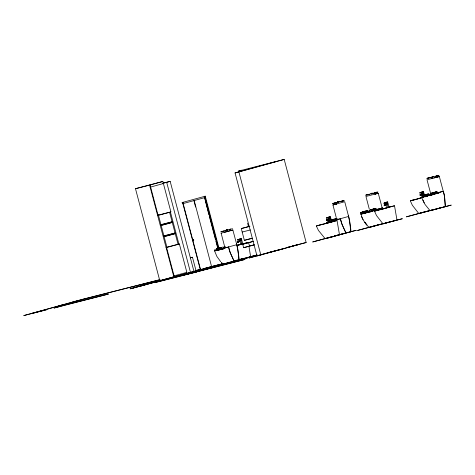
<?xml version="1.0" encoding="UTF-8"?>
<svg xmlns="http://www.w3.org/2000/svg" width="475" height="475" viewBox="0 0 475 475"><rect width="100%" height="100%" fill="white"/><g stroke="black" fill="none" stroke-linecap="round" stroke-linejoin="round"><path stroke-width="0.71" d="M231.165 262.04L222.941 264.213L234.169 261.381L230.078 252.302A29.284 19.707 75.7 0 1 229.188 249.66L228.523 246.97L236.782 244.684L232.857 229.983M339.542 234.781L346.002 233.136L341.911 224.052A29.284 19.707 75.7 0 1 341.02 221.415L340.355 218.726L348.614 216.44L344.731 201.721L332.957 204.939L336.543 203.989M223.951 248.692L224.972 248.057M238.385 241.959L238.112 241.739L238.355 241.989L239.911 241.027L240.754 244.221M327.507 219.86L327.228 219.688L327.489 220.062M328.463 219.189L327.596 220.103L327.228 219.973M363.06 213.34L360.715 213.904L361.166 213.869M234.169 261.381L230.292 252.866L228.6 246.947M346.002 233.136L342.125 224.622L340.427 218.702M223.41 247.517L224.016 248.342L222.567 248.668M336.502 219.432L335.76 219.634L335.605 220.162L335.481 219.414M327.073 222.27L327.364 222.205M327.067 222.229L326.396 222.431L327.667 222.128M384.863 205.135C383.871 204.903 385.664 204.404 385.041 205.313M384.75 205.17L385.011 204.939M420.684 194.881L421.58 194.162M384.619 205.046L385.011 204.986M420.571 194.59C421.289 195.813 420.547 193.533 420.506 194.875M367.543 211.749L367.656 212.165L370.239 211.446M428.723 195.48L429.174 195.308M225.963 230.268L227.08 229.888M421.889 193.396L420.084 194.483L420.446 194.958M420.411 195.017L423.094 193.729L423.938 196.923L422.702 197.244M372.186 193.177L371.058 193.557L372.465 193.277L371.052 193.652L372.026 193.307M433.497 176.587L432.137 176.938L433.063 176.605M242.731 243.699L241.727 239.905C240.801 240.279 237.167 240.641 238.123 242.001C239.537 240.32 239.703 241.929 238.224 241.906M331.74 221.766L330.731 217.972L327.881 218.779L326.741 219.592L327.085 220.127L328.914 219.094L329.757 222.294M367.721 210.461L361.997 212.04M428.771 193.782L423.011 195.463M384.572 205.313L384.245 204.778L386.05 203.686M384.245 204.778L388.033 203.163L389.037 206.963M420.084 194.483L423.872 192.868L424.371 194.768M329.068 217.924L328.926 217.621L329.027 217.936M384.691 204.968L385.029 204.802M420.868 194.507L420.547 194.637M434.079 193.557L434.013 194.008L434.601 193.83M241.621 239.43L239.632 240.291L239.275 239.293A9.286 6.87 74.5 0 0 237.613 240.023L238.361 239.709A11.436 8.455 74.5 0 1 240.297 238.907L241.413 238.652L241.621 239.43L241.08 239.833M330.624 217.497L328.635 218.357L328.278 217.36A9.286 6.87 74.5 0 0 326.616 218.09L326.396 218.049A11.436 8.455 74.5 0 1 328.332 217.241L330.416 216.719L330.624 217.497L329.846 218.013M238.812 241.14L239.548 240.588M338.8 201.851L339.162 201.744L337.743 202.124L338.924 201.697M332.369 220.655L331.865 221.059M193.064 239.542L193.456 240.76L193.01 240.035M219.112 249.553L219.67 249.393M327.388 219.64L327.067 219.557L327.156 219.973M328.296 218.815L329.436 218.322M336.846 219.616L340.237 218.755M360.406 212.628L361.012 212.444L360.483 212.497M422.079 195.748L421.438 195.926M420.482 194.703L420.791 194.554M423.534 192.975L422.18 193.331M328.427 219.236L327.281 219.996M326.877 222.282L326.978 222.282M224.034 248.283L216.541 250.206M338.633 201.703L337.903 201.899L338.782 201.667M240.095 240.997L238.082 242.06M371.913 193.248L371.658 193.497L372.216 193.23L371.224 193.42L372.085 193.26M433.265 176.528L432.82 176.587L433.348 176.623M227.05 229.888L226.13 230.132L226.997 229.9L226.533 230.09M215.905 250.361L214.563 250.675L214.908 250.574M226.884 229.989L226.379 230.072M338.343 201.845L338.645 201.78M338.206 201.822L338.093 201.833M371.355 193.456L372.465 193.277M424.104 196.703L421.776 197.208L426.295 196.139M239.822 240.451L240.706 240.184L240.077 240.356M439.019 175.299L435.907 176.106M372.145 193.355C371.818 193.218 370.197 193.895 371.872 193.426M226.338 230.143C227.394 229.799 225.441 230.339 226.427 230.126M219.432 249.464L218.72 249.227M329.383 218.957L327.085 220.127M383.147 223.624L375.398 225.768C373.291 226.343 371.183 226.919 369.057 227.424C365.738 223.802 361.374 218.732 361.196 214.088M422.026 197.458L423.623 197.107M421.996 193.183L421.432 192.256A9.286 6.246 75.7 0 0 419.93 192.981L419.728 192.939A11.436 7.695 75.7 0 1 421.473 192.138L423.558 191.615L423.623 192.535L421.776 193.26M433.075 176.581L432.856 176.742M432.666 176.682L432.113 176.949L433.004 176.528M205.841 269.307L205.052 269.586L245.064 259.409L192.945 272.87M318.309 225.5L337.042 220.566L339.524 234.929M249.084 247.226L250.64 256.827L242.024 259.017M339.619 234.899L325.161 238.67L318.434 230.417L316.35 225.963L318.933 225.245M369.033 227.418L375.464 225.631M422.233 198.532L425 204.41L430.101 210.716L435.397 209.243M385.938 203.555L387.784 202.831L387.719 201.911L385.635 202.433A11.436 7.695 75.7 0 0 383.889 203.229L384.067 203.288A9.286 6.246 75.7 0 1 385.593 202.552L386.032 203.52M369.835 211.559L369.497 211.672L370.678 211.589M430.902 194.857L430.795 194.881M384.115 208.614L394.511 205.752L396.987 220.085L383.004 223.844L376.521 215.573L374.49 211.114L376.8 210.473M226.397 230.244L226.094 230.209M332.352 220.958L332.203 220.632M377.898 191.942L374.84 192.808M224.438 245.854L221.136 233.183M367.834 212.153L368.113 212.01M425.208 196.359L429.738 195.231L427.375 195.795M432.161 176.932L432.523 176.73M432.369 176.765L432.179 176.837M422.982 196.876L422.655 197.006M226.759 230.138L227.299 230.001L226.569 230.203M443.24 191.259L439.345 176.546L436.258 177.401M382.173 207.961L378.254 193.254M338.337 201.958L337.767 202.112L338.734 201.738M226.26 230.161L226.961 229.918M338.087 201.857L337.731 202.124L338.01 201.869M361.291 213.916L360.952 214.029L362.882 213.566M338.135 201.917L337.755 202.118L338.147 202.006M371.213 193.978L371.676 193.937M422.008 196.205L422.073 196.228M430.297 195.005L429.988 195.1M214.73 250.954L223.773 248.698M432.666 209.831L418.813 213.542L412.359 205.277L410.329 200.818L412.638 200.177M411.795 200.414L411.368 200.545L411.896 200.438M383.004 223.844L391.062 221.593M418.813 213.542L427.262 211.203M224.182 230.969L220.792 231.848L229.015 229.627M336.015 202.724L332.625 203.603M432.345 176.89L433.016 176.587M361.267 213.738L360.923 213.857L363.043 213.406M368.707 194.293L365.649 195.195L374.662 192.856M427.322 178.315L429.774 177.591M428.545 195.486L429.133 195.326M335.166 235.849L334.774 235.968L335.392 235.832M226.997 230.523L226.254 230.618M331.835 221.902L325.185 223.737M389.66 207.082L382.351 208.941M226.753 229.959L227.032 229.894M332.928 204.909L336.264 217.609M423.195 197.113L423.718 196.965M439.345 176.546L436.145 177.424M422.827 196.478L423.183 196.377M422.887 196.911L423.433 196.816M423.777 196.662L422.999 196.846L423.86 196.602M422.833 196.959L423.878 196.703M287.114 247.606L288.111 247.344L287.137 247.606M336.68 219.248L336.413 219.319M370.025 211.529L370.642 211.363L369.526 211.696L371.515 211.102M428.741 195.492L428.04 195.676M430.225 195.029L429.667 195.189M430.593 194.999L431.745 194.685L430.593 194.999L431.353 194.792M423.047 197.012L424.05 196.733L422.293 197.083M135.488 188.7L162.848 181.462L170.887 211.898L157.647 215.549L158.11 215.43L150.07 184.995L135.488 188.7L159.82 280.79L186.717 273.671L186.337 272.24M162.848 181.462L149.607 185.107L173.939 277.204M163.097 183.243L170.175 181.367L194.049 271.73L177.478 275.939M241.846 170.187L238.361 171.148L284.204 159.422L306.161 242.517L249.06 257.984L260.211 254.903M287.417 247.356L298.822 244.459L257.011 256.019L235.054 172.93L276.872 161.363M235.054 172.93L284.204 159.422M182.157 202.552L183.184 202.291L183.498 203.484L182.471 203.745L182.157 202.552L205.253 196.187L218.945 248.009M205.568 197.38L183.148 203.573L200.634 269.895M161.013 224.883L172.116 221.813L160.924 224.657M161.179 225.506L172.283 222.437L161.09 225.281M163.976 236.093L175.079 233.023L163.887 235.867M164.136 236.716L175.245 233.647L164.047 236.491M222.668 231.61L223.387 231.414M224.817 231.016L225.536 230.814M230.048 229.639L230.767 229.437M179.366 243.984L166.125 247.635L166.588 247.517L174.082 275.88L173.618 275.999L186.859 272.347L179.366 243.984L178.903 244.102M252.605 238.248L244.364 240.338L241.288 228.558L248.953 226.438M333.782 203.561L334.501 203.365M335.932 202.967L336.65 202.772M337.369 202.57L338.081 202.374M341.163 201.59L341.881 201.394M342.6 201.192L343.318 200.996M366.48 194.821L367.246 194.607M375.493 192.529L377.025 192.108M427.542 178.119L428.308 177.905M367.484 194.916L368.184 194.726M436.555 175.827L438.093 175.406M374.811 193.088L375.505 192.898M376.2 192.702L377.595 192.316M427.85 178.41L428.551 178.214M435.872 176.385L436.567 176.195M437.267 175.999L437.962 175.809M334.323 204.529L335.308 204.256M335.92 204.119L336.912 203.882M375.048 194.144L378.26 193.254L365.952 196.454L369.295 209.148M237.387 239.976A11.436 8.455 74.5 0 1 239.323 239.174L241.413 238.652M239.632 240.291L240.599 240.023M237.737 241.526L238.688 241.264M244.364 240.338L252.029 238.218M326.396 218.049L327.364 217.776A11.436 8.455 74.5 0 1 329.3 216.974L330.416 216.719M223.767 246.976L224.794 246.691M328.635 218.357L329.603 218.09M223.719 247.439L224.533 247.214M330.731 217.972L329.787 218.233L330.861 222.235L329.62 222.549L331.983 221.926M224.443 247.439L223.612 247.707L223.773 248.407L223.208 248.55L223.048 247.926M224.093 247.802L224.711 247.629M224.675 247.677L223.767 247.926M326.741 219.592L327.691 219.331M190.481 257.794L192.47 257.248L196.127 271.094L182.828 274.473M240.783 240.166L241.852 244.168L240.617 244.482L241.698 243.96M236.657 245.545L241.46 244.215M240.617 244.482L248.033 242.499L236.663 245.397M254.416 244.857L243.633 247.707L242.719 244.245L253.169 241.353M242.719 244.245L253.502 241.395M335.593 218.732L336.621 218.447M335.243 219.272L337.179 218.743M362.437 211.921L367.276 210.579M335.196 219.456L337.072 218.975M335.101 219.592L336.591 219.177M361.95 212.165L362.389 212.04M371.117 209.724L375.897 208.4M423.059 195.338L428.343 193.877M335.279 219.729L336.537 219.385M371.218 209.808L376.004 208.483M432.179 193.022L436.964 191.698M432.28 193.105L437.065 191.781M363.814 212.099L364.129 212.016M365.685 211.583L365.999 211.494M334.661 220.347L334.418 220.477M371.45 210.188L372.388 209.932M373.006 209.76L373.32 209.671M373.944 209.499L374.253 209.416M374.876 209.243L375.191 209.154M375.814 208.982L376.123 208.893M424.567 195.486L424.882 195.397M427.993 194.536L428.308 194.447M372.038 210.235L372.341 210.146M432.511 193.485L433.135 193.313M434.073 193.058L434.696 192.886M435.32 192.713L436.561 192.369M372.139 210.318L372.447 210.229M374.912 209.552L375.214 209.463M335.534 220.513L336.597 220.216M435.254 192.933L435.563 192.85M436.175 192.678L436.483 192.595M370.993 210.793L371.693 210.597M434.744 193.188L435.047 193.105M435.355 193.016L435.664 192.933M436.282 192.761L436.59 192.678M433.449 193.729L433.8 193.634M435.332 193.206L435.753 193.093M382.547 208.816L382.357 208.062L376.426 209.493M437.493 192.791L443.288 191.247L444.036 193.913A29.284 21.66 74.5 0 1 444.553 196.65L445.324 206.613L430.118 210.722M371.272 211.322L372.24 210.959M372.845 210.793L375.891 209.95M432.968 194.293L430.184 195.041M445.324 206.613L444.636 197.25L443.418 191.36L440.141 192.114M371.806 211.203L377.518 209.618M432.333 194.619L433.129 194.406M370.156 211.874L370.922 211.666M371.1 211.618L372.252 211.304M411.837 200.385L422.156 197.541M432.873 194.501L438.585 192.915M422.032 197.748L418.772 198.645M431.217 195.172L431.603 195.071M431.983 194.964L432.927 194.703M243.633 247.707L254.083 244.815M131.575 288.515L170.65 277.709M172.069 277.317L174.2 276.723M196.211 270.637L200.492 269.456M180.061 275.191L130.049 288.848L146.211 284.466M180.939 274.948L186.705 273.357M189.472 272.591L191.662 271.985M193.028 271.605L211.85 266.481L211.399 266.914M172.597 277.257L223.09 263.696L205.117 268.262M232.251 261.529L211.868 267.17L228.808 262.865M233.658 261.143L237.88 259.973M214.611 266.511L184.413 274.859L196.994 271.664M237.102 260.33L237.47 260.229M257.486 255.022L190.623 273.511L154.678 282.643L193.741 272.567L256.464 255.217L246.347 257.806M261.606 254.517L263.696 253.941M265.092 253.555L269.272 252.397M333.064 236.336L312.675 241.971L356.333 230.28L339.393 234.585M334.471 235.944L337.986 234.971M421.729 212.61L406.392 216.849L451.25 205.111L422.429 212.432M372.145 226.409L357.509 230.458L402.367 218.72L372.839 226.219M376.663 225.298L377.851 224.972M436.531 208.929L440.093 207.943M337.784 202.112L338.04 201.922M373.516 210.538L373.124 210.662M371.159 211.197L377.287 209.505L376.301 209.754M432.007 194.554L432.428 194.435M428.818 195.415L428.717 195.011L428.284 195.13M432.084 194.596L438.354 192.803L437.113 193.129M369.859 211.957L370.334 211.832M378.13 209.6L369.657 211.767M439.191 192.903L430.718 195.065M430.926 195.255L431.395 195.13M329.395 218.334L329.038 218.435L330.279 218.102M223.458 248.829L222.894 248.977M431.312 194.02L431.763 193.901M320.073 224.936L317.401 225.684L318.084 225.542M370.482 211.381L370.945 211.256M370.292 211.494L371.022 211.292M372.4 211.12L371.201 211.446M369.681 212.01L370.019 211.915M430.605 195.344L431.086 195.213M420.613 198.158L417.371 199.019M382.933 208.941L384.774 208.448M229.14 229.597L232.507 228.683M340.967 201.347L344.333 200.438M371.925 193.414L371.658 193.307M240.873 244.482L237.037 245.468M370.013 210.585L362.407 212.586M369.877 211.12L369.253 211.286M431.739 194.887L430.629 195.189M418.19 198.645L422.079 197.653M432.268 194.744L432.957 194.56M245.623 258.216L236.722 260.484M336.086 235.594L337.001 235.345M334.626 236.283L325.161 238.67M332.613 203.603L340.777 201.4M430.825 193.948L423.688 195.831M430.397 194.382L430.914 194.245M369.33 211.084L369.853 210.947M430.7 194.483L430.32 194.584M369.734 211.583L370.162 211.47M431.359 194.91L429.899 195.308M370.292 211.612L368.363 211.951M430.742 195.231L429.596 195.48M369.681 211.933L368.535 212.183M226.409 230.601L227.032 230.452M217.894 248.253L220.376 247.588M222.995 248.953L222.448 249.102M319.586 225.055L321.456 224.568M381.532 209.315L383.367 208.834M238.42 259.967L239.572 259.659M338.758 201.863L338.313 201.786M330.938 219.682L332.209 219.343M224.384 248.455L224.847 248.33M335.362 219.319L336.781 218.951M335.409 220.305L336.49 220.014M334.566 220.78L333.741 221M336.217 220.204L336.769 219.783M334.721 220.732L333.818 220.976M368.048 212.04L366.872 212.349M367.804 212.159L368.671 211.927M210.193 267.039L210.888 266.861L210.247 267.039M220.4 247.695L217.615 248.395M220.263 248.182L220.56 248.098M331.58 219.622L332.233 219.45M222.419 248.858L223.577 248.55M366.32 212.551L367.015 212.373M415.767 199.458L417.537 198.989M321.231 224.616L323.006 224.147M379.929 209.754L381.698 209.285M337.678 235.167L338.669 234.905M426.983 195.474L426.669 195.558L427.168 195.409M426.77 195.949L427.648 195.718M365.922 212.177L366.243 212.093M426.176 196.448L426.764 196.294M427.488 196.175L426.615 196.407M427.452 196.187L427.898 196.068M365.999 212.58L366.587 212.42M366.979 212.378L364.367 213.061M365.115 213.15L365.697 212.996M365.964 213.002L366.831 212.77M226.486 230.595L227.329 230.363M426.692 178.505L435.729 176.154M224.527 232.322L232.875 230.013L221.083 233.16M228.404 247L224.978 247.873L228.469 247.131M437.291 192.951L440.064 192.232M222.437 248.965L222.929 248.835M425.731 196.228L426.823 195.943M376.23 209.653L379.003 208.935M334.762 220.59L333.782 220.845M365.109 212.812L362.728 213.429M364.669 212.925L365.435 212.729M414.069 199.904L415.88 199.417M365.204 212.788L365.756 212.646M322.947 224.17L324.74 223.695M378.231 210.193L380.042 209.707M386.917 203.484L386.341 203.627M222.336 247.184L222.953 247.024M334.162 218.939L334.78 218.779M224.473 247.594L224.895 247.481M334.97 219.183L335.991 218.916M215.686 250.473L219.883 249.411M425.119 196.383L425.547 196.276M364.058 213.085L364.479 212.978M364.224 213.097L364.889 212.925M365.15 213.21L364.07 213.489M339.435 234.703L340.486 234.43M432.749 176.771L432.903 176.563M240.267 240.308L241.401 240.006L241.027 240.095M335.991 219.129L334.994 219.385M335.065 219.474L336.08 219.213M424.864 196.448L423.7 196.745M335.237 219.616L335.831 219.468M425.285 196.395L423.997 196.727M425.956 196.573L424.828 196.864M221.023 249.333L221.481 249.215M414.455 199.785L412.033 200.426M363.803 213.15L362.853 213.394M324.395 223.796L326.254 223.303M378.617 210.081L374.49 211.114M335.19 219.646L335.552 219.557M363.981 212.663L364.367 212.562M221.653 249.31L220.566 249.583M362.936 213.429L363.63 213.251M162.99 183.19L170.175 181.367M162.931 183.653L163.394 183.534L150.153 187.186M204.226 196.448L205.253 196.187M193.877 200.598L194.18 200.521L211.654 266.849M158.395 215.092L169.587 212.248M170.424 212.016L170.887 211.898M427.945 178.398L428.741 178.196M429.94 177.828L430.736 177.632M431.526 177.43L432.321 177.228M435.492 176.421L436.282 176.219M437.077 176.017L437.867 175.815M229.858 229.265L230.708 229.051M221.7 231.521L223.393 231.093M341.691 201.02L342.534 200.806M229.894 229.633L230.66 229.437M333.533 203.276L335.225 202.849M431.852 178.452L432.939 178.178M434.031 177.899L435.118 177.626M435.664 177.484L436.858 177.175M222.775 231.616L223.547 231.42M340.949 201.578L341.721 201.382M342.493 201.186L343.265 200.99M368.879 194.53L369.675 194.328M372.839 193.527L373.635 193.325M374.425 193.123L375.22 192.921M436.863 177.211L427.007 179.752L430.718 193.794M333.836 203.567L334.602 203.371M230.167 230.666L231.171 230.446M374.983 194.121L375.796 193.877M166.173 247.356L178.066 244.334M249.939 226.231L248.502 226.599L247.588 223.131M241.288 228.558L249.5 226.474M242.167 232.032L250.42 229.936M422.483 191.888L423.558 191.615M419.728 192.939L420.803 192.66A11.436 7.695 75.7 0 1 422.548 191.864M387.719 201.911L386.644 202.184A11.436 7.695 75.7 0 0 384.964 202.956L383.889 203.235M423.094 193.729L422.049 193.99L422.554 195.914M386.056 204.327L387.256 204.018L388.158 207.427L389.28 207.118L386.917 207.741M431.074 193.171L435.617 192.019M431.175 193.26L436.852 191.817M384.922 205.212L385.284 205.117L385.005 205.248M224.538 246.507L225.025 246.382M224.627 246.596L225.12 246.472M216.291 248.787L221.605 247.439M216.25 248.912L221.564 247.564M328.118 220.542L329.472 220.198M370.013 209.873L374.555 208.721M442.724 191.389L443.418 191.36M330.861 219.848L333.432 219.195M370.108 209.962L375.79 208.519M328.077 220.667L329.436 220.323M330.82 219.973L333.397 219.313M216.588 249.268L216.933 249.179M219.343 248.567L219.688 248.478M220.376 248.306L220.721 248.217M221.409 248.045L221.754 247.956M217.123 249.339L217.461 249.25M328.765 220.934L329.454 220.762M332.548 219.973L333.236 219.8M217.081 249.458L217.419 249.375M219.462 248.852L219.8 248.769M335.772 219.319L336.621 219.106M333.177 220.311L333.872 220.133M381.657 208.092L382.304 207.973L382.696 209.475M413.232 200.1L410.37 200.83M220.542 249.244L221.89 248.906M340.302 218.886L336.828 219.628M216.642 250.361L223.303 248.668M240.564 244.275L242.98 243.859M330.024 221.534L327.786 222.163L328.302 221.997M331.402 221.184L335.777 220.056L335.546 219.195M335.101 220.287L335.867 220.032M328.736 221.926L329.686 221.683M331.71 221.166L334.18 220.542M218.874 250.016L219.723 249.803M328.468 222.116L329.062 221.962M332.019 221.213L335.599 220.453M190.368 257.783L192.47 257.248M325.666 223.47L337.042 220.566M377.393 210.395L375.565 210.847L394.446 205.764M186.396 272.466L186.859 272.347M159.636 279.739L82.294 299.387L23.75 315.578L43.261 310.62L46.746 309.658L31.083 313.637L82.656 299.375L160.123 279.692M196.157 270.459L200.456 269.367M210.443 266.831L223.25 263.577M240.32 259.237L242.458 258.697M246.014 257.794L248.146 257.254M249.571 256.892L256.684 255.081M288.931 246.893L291.08 246.347M292.517 245.979L306.161 242.517M235.072 260.65L237.209 260.11M238.581 259.783L245.053 258.115M72.758 302.023L76.606 301.043M200.557 269.598L200.889 269.83L200.408 269.954L182.887 203.638M244.055 258.738L256.892 255.473M268.298 252.575L282.601 248.93M282.952 248.835L283.492 248.698M58.817 305.876L62.67 304.902M231.776 261.885L232.453 261.713M233.706 261.392L234.959 261.078M236.283 260.739L238.901 260.074L237.963 250.117A29.29 19.713 75.7 0 0 237.429 247.38C234.579 234.294 240.107 259.956 238.901 260.074M269.972 252.207L280.238 249.595M340.937 234.317L342.273 233.979M342.718 233.866L344.28 233.468M346.792 232.833L350.734 231.83L349.79 221.873A29.29 19.713 75.7 0 0 349.262 219.135C346.406 206.043 351.939 231.705 350.734 231.83M336.205 235.624L337.315 235.345M337.541 235.285L338.877 234.947M423.468 195.884L422.726 196.068M215.436 250.467L216.392 250.236M328.86 221.855L327.311 222.223M362.817 213.406L361.238 213.792M329.787 221.92L326.616 222.662M331.342 221.528L334.067 220.839M156.732 281.681L157.67 281.443L138.908 286.573L139.846 286.336M423.623 196.822L422.821 197.018M361.831 212.729L362.205 212.634M215.965 249.422L215.614 249.512M362.188 213.138L362.556 213.043M362.057 213.59L362.556 213.524M216.196 250.289L214.991 250.586M217.004 250.242L217.74 250.058M362.562 213.803L360.852 214.207M218.684 249.921L219.438 249.731M217.888 250.26L216.986 250.491M319.052 225.298L316.35 225.963M423.249 196.436L422.922 196.513M423.231 196.864L422.887 196.947M361.665 212.77L361.362 212.842M387.256 204.018L385.617 205.046L385.29 204.511M422.572 196.11L422.18 196.199M217.105 250.313L217.58 250.194M327.483 222.359L326.812 222.52M329.021 222.193L328.427 222.336M215.65 250.604L214.985 250.764M328.831 221.997L328.041 222.181M327.833 222.146L328.278 222.039M361.232 212.877L360.923 212.948M363.054 213.744L362.645 213.833M422.026 195.688L421.515 195.795M362.912 213.53L362.431 213.631M214.938 249.678L214.641 249.743M238.468 241.722L238.498 241.644M379.103 208.822L382.357 208.062M238.486 241.995L238.266 241.437L238.112 241.84M327.364 217.776L327.584 217.817A9.286 6.87 74.5 0 1 329.252 217.093L329.365 217.182M238.361 239.709L238.581 239.75A9.286 6.87 74.5 0 1 240.249 239.02L240.362 239.115M420.803 192.666L421.004 192.708A9.286 6.246 75.7 0 1 422.501 191.983L422.851 192.987M384.964 202.962L385.166 203.003A9.286 6.246 75.7 0 1 386.662 202.279L387.012 203.282M327.216 220.02L327.216 219.729M420.737 195.005L420.82 194.578M220.709 261.749L216.873 256.429L214.605 251.002M421.129 194.222L421.456 194.756M422.768 200.017L424.122 202.92M361.701 216.719L363.06 219.622M437.344 192.612L437.404 193.058L437.249 192.618M386.211 204.286L387.054 207.486M329.448 216.986L329.65 217.764M238.907 171.95L260.858 255.045M248.621 242.743L249.535 246.21M240.439 238.919L240.647 239.697M205.052 197.523L218.429 248.152M218.233 248.965L204.666 197.624L207.047 207.67M221.813 262.509L222.187 263.94M207.427 209.095L208.929 214.801M209.309 216.226L215.525 239.756M215.899 241.181L217.598 247.6M221.552 262.574L221.932 264.005M194.079 201.311L195.569 207.017M166.689 182.329L190.564 272.692M170.305 211.559L178.98 244.399M169.64 212.444L178.161 244.696M158.317 214.694L167.058 247.772M386.234 202.908L386.234 202.95M422.073 192.618L422.085 192.565M193.254 239.673C193.45 241.935 194.311 239.246 193.254 239.673M238.064 242.464L237.547 242.149L238.064 242.464M327.067 220.531L326.557 220.216L327.067 220.531M384.673 205.711L384.121 205.414L384.673 205.711M420.512 195.415L419.959 195.118L420.512 195.415M387.695 203.264L387.244 203.395L387.695 203.264M221.415 265.092L222.466 264.818L221.415 265.092M336.187 219.373L336.52 219.296L336.223 219.367M64.457 305.158L54.007 308.049L108.472 294.055L64.457 305.158M197.416 270.216L195.985 270.613L197.416 270.216M366.825 224.948L364.913 222.549L366.825 224.948"/></g></svg>
